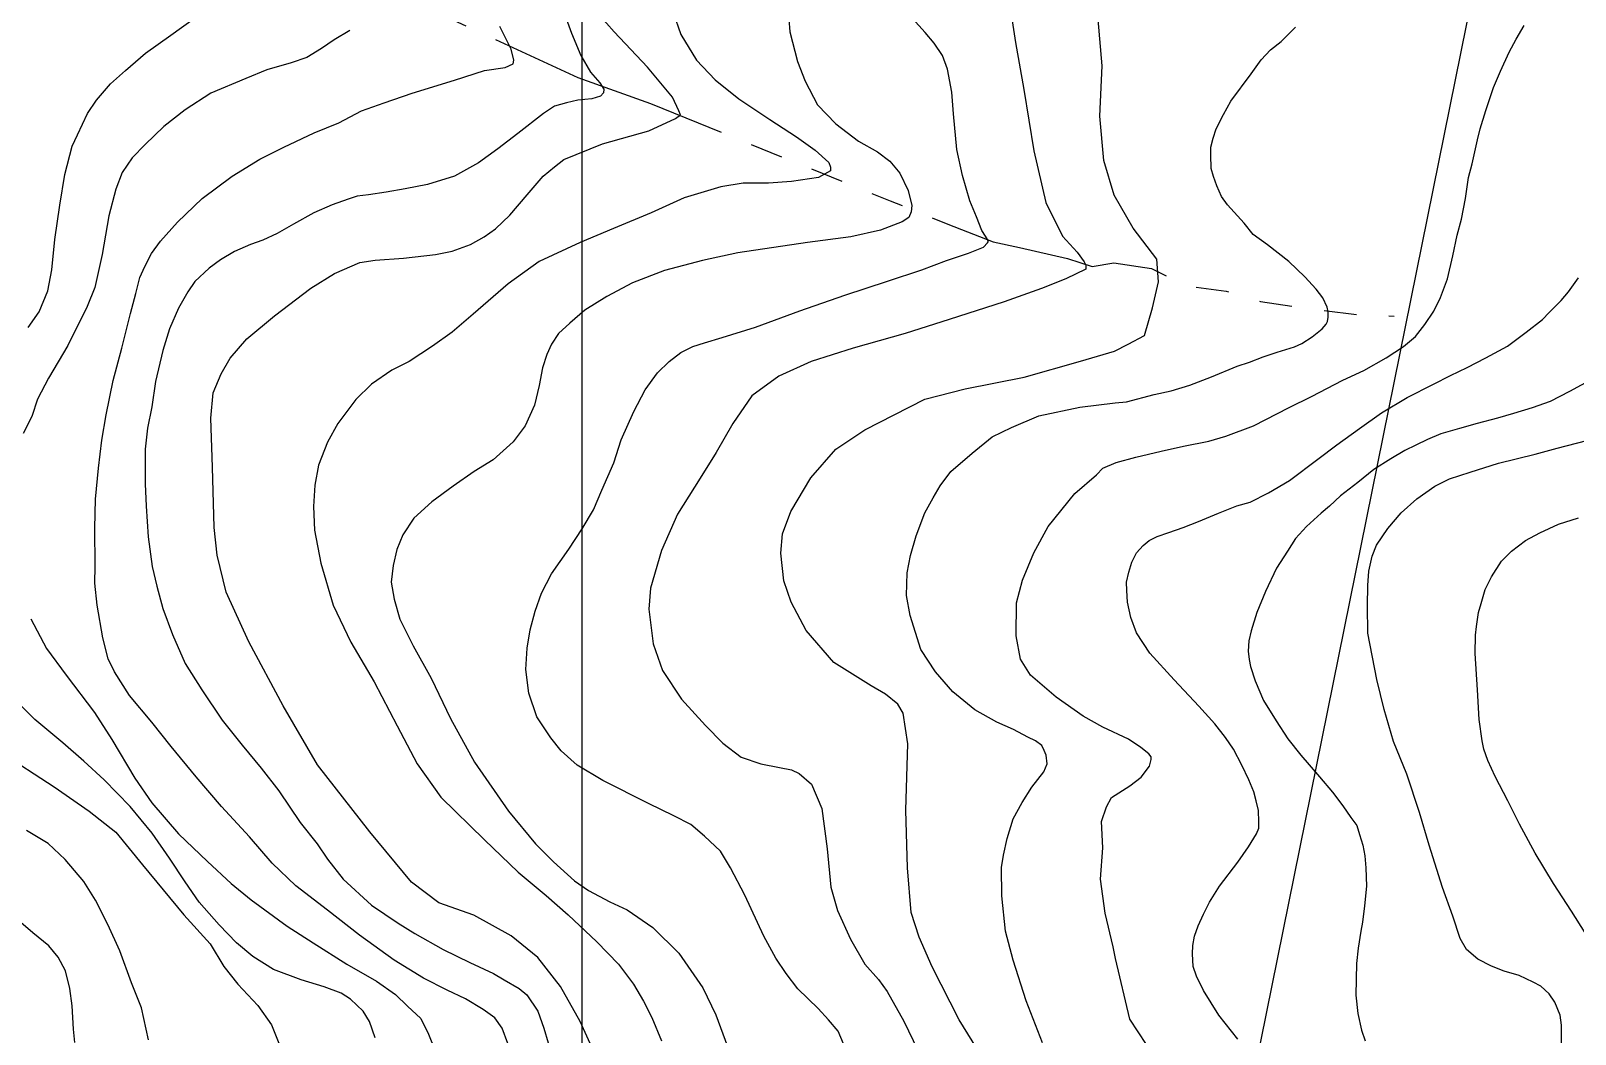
# Model space of a CAD drawing. Header units: millimetres. Extents: x 548366 to 1117317, y 7446967 to 14899125.
# Drawn here: x 554190.8 to 554665.2, y 7456425.4 to 7456733.6 of the extents above; entities that cross this region are included whole.
import ezdxf

# ---------------------------------------------------------------- set-up
doc = ezdxf.new("R2010")
doc.units = ezdxf.units.MM
doc.header["$MEASUREMENT"] = 0
doc.linetypes.add('RIO_PERIODICO', pattern=[5.8, 3, -0.4, 0.4, -0.4, 0.4, -0.4, 0.4, -0.4])
for name, color, linetype in [('CURVA_INTERMEDIÁRIA', 32, 'Continuous'), ('CURVA_MESTRA', 36, 'Continuous'), ('MALHA_TM', 8, 'Continuous'), ('RADIAIS', 222, 'Continuous'), ('RIO_PERIÓDICO', 4, 'RIO_PERIODICO')]:
    doc.layers.add(name, color=color, linetype=linetype)

msp = doc.modelspace()

# ---------------------------------------------------------------- linework, layer by layer
at = {"layer": 'CURVA_INTERMEDIÁRIA'}
for points, elevation in [([(554354.49, 7456739.35), (554356.88, 7456732.98), (554359.73, 7456726.05), (554362.68, 7456720.93), (554365.53, 7456717.66), (554366.78, 7456715.73), (554366.67, 7456714.59), (554365.76, 7456713.57), (554363.14, 7456712.77), (554358.82, 7456712.32), (554355.29, 7456711.52), (554351.65, 7456710.5), (554348.23, 7456708.22), (554340.38, 7456702.09), (554334.24, 7456697.43), (554328.32, 7456693.11), (554320.93, 7456689.01), (554312.62, 7456686.4), (554305.76, 7456685.08), (554299.97, 7456684.12), (554294.55, 7456683.28), (554291.03, 7456682.82), (554288.3, 7456681.91), (554283.29, 7456680.21), (554277.71, 7456677.71), (554271.46, 7456674.3), (554266.45, 7456671.34), (554262.01, 7456669.29), (554258.26, 7456668.04), (554253.36, 7456665.88), (554248.99, 7456663.28), (554245.57, 7456660.78), (554241.14, 7456656.68), (554238.97, 7456653.5), (554236.13, 7456648.42), (554233.4, 7456642.05), (554231.35, 7456635.46), (554229.07, 7456625.91), (554227.94, 7456618.18), (554226.56, 7456611.6), (554225.88, 7456605.12), (554225.88, 7456594.44), (554226.22, 7456587.62), (554226.79, 7456578.18), (554228.04, 7456569.09), (554229.52, 7456563.06), (554231.34, 7456556.14), (554234.3, 7456548.18), (554238.17, 7456539.31), (554243.29, 7456531.13), (554249.5, 7456521.84), (554255.65, 7456514.22), (554261.56, 7456507.06), (554266.91, 7456500.12), (554273.51, 7456490.46), (554278.74, 7456483.87), (554281.93, 7456479.12), (554286.71, 7456472.98), (554295.47, 7456465.02), (554303.66, 7456459.45), (554308.78, 7456456.27), (554317.48, 7456451.36), (554325.64, 7456447.4), (554332.88, 7456444.03), (554336.18, 7456442.02), (554340.78, 7456439.36), (554343.12, 7456437.47), (554346.53, 7456432.47), (554348.35, 7456427.24), (554349.72, 7456422.69)], 190), ([(554388.14, 7456739.34), (554390.42, 7456732.52), (554395.31, 7456724.67), (554401, 7456718.58), (554408.29, 7456712.78), (554417.85, 7456706.42), (554426.04, 7456701.07), (554431.73, 7456696.98), (554435.94, 7456693.23), (554436.4, 7456691.75), (554436.4, 7456690.61), (554432.75, 7456688.57), (554424.45, 7456687.32), (554417.39, 7456686.86), (554409.65, 7456686.84), (554402.71, 7456685.71), (554391.52, 7456682.32), (554381.35, 7456677.71), (554369.74, 7456672.93), (554359.5, 7456668.61), (554346.98, 7456662.81), (554337.42, 7456655.88), (554326.62, 7456646.61), (554320.24, 7456641.04), (554314.21, 7456636.72), (554307.04, 7456632.05), (554301.72, 7456629.44), (554295.46, 7456625.12), (554290.57, 7456620.37), (554285.11, 7456612.98), (554281.92, 7456607.29), (554279.19, 7456600.24), (554278.05, 7456594.11), (554277.6, 7456587.51), (554277.94, 7456580.24), (554279.88, 7456570.13), (554283.63, 7456557.17), (554289.09, 7456545.81), (554296.26, 7456533.64), (554303.32, 7456520.12), (554309.44, 7456508.46), (554316.72, 7456498.23), (554330.15, 7456485.07), (554340.5, 7456475.18), (554349.04, 7456468.02), (554355.86, 7456461.99), (554364.62, 7456453.7), (554371.34, 7456446.87), (554375.89, 7456440.77), (554378.96, 7456435.54), (554381.58, 7456430.53), (554384.54, 7456423.37)], 210), ([(554423.31, 7456741.16), (554423.99, 7456733.31), (554426.26, 7456724.22), (554428.66, 7456718.24), (554432.41, 7456710.97), (554438.1, 7456705.05), (554445.04, 7456699.71), (554450.85, 7456696.53), (554454.72, 7456693.57), (554457.79, 7456689.93), (554460.29, 7456684.59), (554461.43, 7456679.96), (554461.21, 7456678.03), (554460.52, 7456676.33), (554458.47, 7456674.96), (554451.76, 7456672.46), (554442.66, 7456670.41), (554429.34, 7456668.59), (554407.95, 7456665.41), (554397.14, 7456663.14), (554385.44, 7456660.02), (554375.66, 7456656.27), (554367.69, 7456652.06), (554360.98, 7456647.86), (554356.31, 7456643.88), (554352.9, 7456640.69), (554350.74, 7456637.4), (554349.26, 7456634.21), (554348.01, 7456630.12), (554346.98, 7456624.67), (554345.5, 7456618.64), (554342.66, 7456612.3), (554338.91, 7456607.41), (554332.76, 7456601.84), (554326.96, 7456598.31), (554320.47, 7456593.77), (554313.99, 7456588.99), (554308.41, 7456583.88), (554305, 7456578.76), (554303.18, 7456574.33), (554302.06, 7456569.34), (554301.5, 7456564.22), (554302.41, 7456558.99), (554304.11, 7456552.85), (554308.18, 7456544.69), (554313.76, 7456534.8), (554319.68, 7456522.33), (554327.07, 7456508.91), (554337.54, 7456493.91), (554345.85, 7456483.82), (554351.31, 7456478.36), (554357.8, 7456472.45), (554362.12, 7456469.5), (554368.69, 7456466.08), (554373.93, 7456463.55), (554381.81, 7456458.13), (554389.89, 7456450.29), (554397.26, 7456439.59), (554401.24, 7456431.29), (554404.77, 7456421.63)], 220), ([(554491.32, 7456742.78), (554493.25, 7456730.05), (554495.87, 7456715.61), (554498.94, 7456696.77), (554502.58, 7456680.96), (554507.7, 7456670.62), (554512.26, 7456665.66), (554514.42, 7456662.71), (554514.87, 7456661.68), (554514.87, 7456660.43), (554508.73, 7456657.48), (554501.24, 7456654.46), (554489.84, 7456650.43), (554472.88, 7456644.97), (554459.38, 7456640.66), (554443.45, 7456636.12), (554430.48, 7456632.02), (554420.58, 7456627.59), (554412.27, 7456621.56), (554406.47, 7456613.04), (554401.35, 7456604.05), (554396.45, 7456596.24), (554389.43, 7456585.13), (554384.53, 7456573.99), (554381.12, 7456562.42), (554380.66, 7456555.94), (554381.92, 7456545.26), (554384.87, 7456537.07), (554390.68, 7456528.32), (554398.05, 7456520.25), (554403.34, 7456514.78), (554409.02, 7456510.53), (554415.05, 7456508.4), (554420.73, 7456507.34), (554424.46, 7456506.63), (554426.84, 7456505.47), (554430.6, 7456502.17), (554433.78, 7456494.67), (554435.38, 7456482.27), (554436.52, 7456470.49), (554438.56, 7456463.32), (554442.55, 7456454.57), (554446.98, 7456446.84), (554451.2, 7456442.18), (554453.81, 7456438.46), (554458.94, 7456429.36), (554465.99, 7456414.7)], 240), ([(554189.93, 7456642.51), (554193.35, 7456647.28), (554195.96, 7456653.73), (554197.21, 7456660.21), (554198.13, 7456669.53), (554199.72, 7456680.1), (554201.2, 7456689.54), (554203.47, 7456698.26), (554205.07, 7456701.67), (554208.14, 7456708.27), (554210.98, 7456712.36), (554215.19, 7456717.36), (554219.86, 7456721.45), (554226, 7456726.8), (554233.74, 7456732.37), (554241.03, 7456737.56)], 160), ([(554337.31, 7456422.46), (554335.61, 7456427.24), (554333.33, 7456430.42), (554329.69, 7456432.92), (554324.34, 7456436.22), (554318.66, 7456438.88), (554311.37, 7456442.58), (554302.41, 7456448.09), (554291.72, 7456455.82), (554281.93, 7456463.43), (554272.15, 7456470.94), (554264.86, 7456477.87), (554257.92, 7456486.03), (554249.39, 7456495.35), (554241.59, 7456504.45), (554233.85, 7456513.73), (554227.93, 7456521.24), (554221.1, 7456529.42), (554216.44, 7456536.7), (554214.5, 7456540.68), (554212.91, 7456547.16), (554211.09, 7456557.16), (554210.4, 7456563.97), (554210.52, 7456569.2), (554210.4, 7456580.8), (554210.63, 7456589.78), (554211.54, 7456599.33), (554212.57, 7456607.85), (554213.94, 7456615.68), (554216.1, 7456626.25), (554218.72, 7456636.14), (554221.34, 7456646.83), (554223.04, 7456652.93), (554224.3, 7456657.82), (554225.77, 7456661.23), (554227.82, 7456665.21), (554230.55, 7456669.07), (554235.79, 7456674.87), (554243.41, 7456682.15), (554252.57, 7456688.96), (554261.1, 7456694.19), (554268.5, 7456697.94), (554277.83, 7456702.37), (554285.34, 7456705.44), (554292.39, 7456709.05), (554299.33, 7456711.55), (554307.95, 7456714.48), (554320.93, 7456718.46), (554330.14, 7456721.5), (554336.51, 7456722.41), (554338.9, 7456723.54), (554339.13, 7456724.68), (554338.33, 7456727.98), (554334.81, 7456735.03)], 180), ([(554440.39, 7456422.43), (554438.79, 7456426.29), (554435.83, 7456429.82), (554432.65, 7456433.23), (554426.39, 7456439.25), (554422.86, 7456444), (554419.67, 7456448.77), (554415.92, 7456455.48), (554410.11, 7456468.1), (554405.68, 7456476.51), (554402.6, 7456481.59), (554397.71, 7456486.25), (554393.5, 7456489.78), (554388.31, 7456492.5), (554380.57, 7456496.25), (554366.54, 7456503.31), (554358.59, 7456508), (554353.7, 7456512.44), (554350.51, 7456516.42), (554346.19, 7456522.9), (554343.8, 7456530.14), (554342.89, 7456537.41), (554343.23, 7456544.01), (554344.14, 7456549.58), (554345.73, 7456555.37), (554347.67, 7456560.83), (554350.74, 7456566.86), (554356.09, 7456574.44), (554360.18, 7456580.69), (554363.6, 7456586.49), (554366.21, 7456592.52), (554369.86, 7456600.93), (554372.13, 7456607.98), (554376, 7456616.73), (554379.53, 7456623.32), (554383.25, 7456628.61), (554386.89, 7456632.02), (554390.42, 7456634.87), (554394.18, 7456636.69), (554397.71, 7456637.82), (554403.17, 7456639.41), (554413.41, 7456642.6), (554427.07, 7456647.67), (554440.84, 7456652.45), (554453.92, 7456656.77), (554464.51, 7456660.18), (554472.09, 7456663.05), (554478.8, 7456665.32), (554483.47, 7456667.14), (554484.72, 7456668.5), (554484.95, 7456669.07), (554484.03, 7456670.62), (554482.9, 7456672.32), (554481.3, 7456676.53), (554479.25, 7456681.42), (554476.98, 7456689.26), (554475.27, 7456697.22), (554474.25, 7456708.13), (554473.68, 7456714.81), (554472.42, 7456721.86), (554470.83, 7456726.07), (554468.33, 7456729.82), (554465.48, 7456733.12), (554461.66, 7456737.41)], 230), ([(554501.57, 7456422.66), (554496.56, 7456435.6), (554492.57, 7456448.11), (554490.18, 7456456.97), (554489.05, 7456467.89), (554488.93, 7456476.62), (554489.61, 7456480.37), (554490.75, 7456485.48), (554492.57, 7456491.51), (554495.3, 7456496.51), (554498.26, 7456501.29), (554502.02, 7456505.95), (554503.04, 7456508.45), (554502.7, 7456511.06), (554502.13, 7456512.54), (554501.33, 7456514.02), (554499.4, 7456515.5), (554497.03, 7456516.65), (554492.69, 7456519.02), (554487.55, 7456521.27), (554480.83, 7456525.01), (554474.02, 7456530.59), (554468.72, 7456536.7), (554464.17, 7456543.52), (554460.87, 7456553.98), (554459.84, 7456560.19), (554459.95, 7456567.13), (554460.98, 7456572.47), (554462.8, 7456578.5), (554465.42, 7456585.55), (554468.03, 7456590.21), (554470.15, 7456593.89), (554473.45, 7456598.21), (554479.94, 7456603.9), (554486.08, 7456608.9), (554492, 7456611.74), (554500.42, 7456615.38), (554513.05, 7456617.99), (554523.85, 7456619.34), (554527.38, 7456619.68), (554535.91, 7456621.92), (554541.12, 7456623.07), (554546.83, 7456624.81), (554553.54, 7456627.37), (554561.36, 7456630.58), (554565.17, 7456631.9), (554569.39, 7456633.47), (554573.62, 7456634.88), (554579, 7456636.53), (554581.23, 7456637.61), (554584.38, 7456639.59), (554587.52, 7456642.07), (554588.76, 7456643.56), (554589.18, 7456644.39), (554589.34, 7456645.63), (554589.34, 7456647.28), (554589.01, 7456648.77), (554587.69, 7456651.58), (554585.62, 7456654.31), (554582.14, 7456658.04), (554577.26, 7456662.8), (554570.72, 7456667.93), (554566.33, 7456671.07), (554563.52, 7456674.55), (554558.39, 7456680.17), (554556.56, 7456682.79), (554555.16, 7456686.01), (554554.16, 7456688.91), (554553.42, 7456691.39), (554553.33, 7456695.52), (554553.33, 7456697.92), (554554, 7456700.73), (554554.91, 7456703.55), (554557.14, 7456707.93), (554559.46, 7456712.07), (554565.68, 7456720.48), (554568.75, 7456724.7), (554571.64, 7456727.85), (554574.87, 7456730.41), (554579.26, 7456734.79)], 260), ([(554536.09, 7456418.3), (554528.43, 7456429.94), (554523.98, 7456448.67), (554523.3, 7456452.2), (554520.8, 7456462.55), (554519.43, 7456473.01), (554520.11, 7456482.64), (554519.73, 7456490.74), (554521.25, 7456495.19), (554522.81, 7456498.06), (554528.37, 7456501.72), (554531.92, 7456504.32), (554534.4, 7456507.74), (554534.99, 7456509.75), (554534.99, 7456510.58), (554534.28, 7456511.52), (554531.8, 7456513.41), (554528.02, 7456516.01), (554520.13, 7456519.74), (554514.04, 7456523.08), (554505.81, 7456528.87), (554497.92, 7456535.71), (554494.85, 7456540.59), (554493.48, 7456547.76), (554493.6, 7456557.88), (554495.42, 7456564.9), (554498.94, 7456573.31), (554503.27, 7456581.39), (554511.46, 7456591.5), (554518.18, 7456597.19), (554520.13, 7456599.33), (554524.17, 7456601.06), (554530.21, 7456602.71), (554538.08, 7456604.53), (554544.86, 7456606.02), (554552.7, 7456607.54), (554557.91, 7456609.11), (554566.44, 7456612.34), (554577.37, 7456617.96), (554584.24, 7456621.27), (554593.84, 7456626.31), (554600.34, 7456629.27), (554607.21, 7456633.16), (554612.51, 7456636.63), (554616.15, 7456639.78), (554619.05, 7456643.41), (554621.78, 7456647.55), (554623.85, 7456651.77), (554626, 7456657.47), (554627.59, 7456664.49), (554628.99, 7456670.86), (554630.32, 7456675.82), (554631.56, 7456682.11), (554632.47, 7456688.64), (554633.55, 7456692.78), (554635.21, 7456700.21), (554636.04, 7456703.6), (554637.78, 7456709.23), (554640.1, 7456716.26), (554642.25, 7456721.3), (554644.9, 7456727.09), (554647.05, 7456731.06), (554649.54, 7456735.35)], 270), ([(554288.75, 7456733.72), (554283.97, 7456730.88), (554280.1, 7456728.26), (554275.55, 7456725.42), (554270.77, 7456723.83), (554263.26, 7456721.67), (554256.78, 7456719.06), (554246.03, 7456714.52), (554238.18, 7456709.4), (554231.58, 7456704.29), (554225.89, 7456698.72), (554221.91, 7456694.65), (554218.83, 7456690.11), (554216.9, 7456684.99), (554214.74, 7456676.8), (554212.69, 7456664.98), (554210.41, 7456654.75), (554208.02, 7456648.99), (554202.11, 7456636.94), (554196.19, 7456626.93), (554192.78, 7456620.45), (554191.07, 7456615.11), (554188.44, 7456609.9)], 170), ([(554561.61, 7456423.82), (554555.74, 7456431.18), (554551.08, 7456438.76), (554548.85, 7456443.23), (554547.85, 7456446.21), (554547.69, 7456450.01), (554547.77, 7456452.66), (554548.27, 7456455.47), (554549.43, 7456458.7), (554551.08, 7456462.25), (554552.9, 7456465.89), (554555.97, 7456470.85), (554561.54, 7456478.2), (554564.85, 7456482.92), (554567.34, 7456486.89), (554568.08, 7456488.71), (554568.08, 7456490.61), (554567.91, 7456494.08), (554567.25, 7456497.06), (554566.51, 7456499.79), (554564.93, 7456503.51), (554562.86, 7456507.98), (554560.28, 7456512.93), (554557.8, 7456516.49), (554554.57, 7456520.71), (554549.6, 7456526.16), (554541.99, 7456534.27), (554534.54, 7456542.46), (554530.46, 7456548.73), (554528.72, 7456553.44), (554527.73, 7456558.15), (554527.48, 7456561.71), (554527.4, 7456564.27), (554528.06, 7456567.33), (554528.97, 7456570.39), (554530.46, 7456573.29), (554532.53, 7456575.52), (554534.35, 7456577.01), (554536.83, 7456578.25), (554540.39, 7456579.49), (554544.78, 7456581.06), (554549.55, 7456582.93), (554555.68, 7456585.41), (554561.31, 7456587.73), (554565.36, 7456588.88), (554570.99, 7456591.7), (554577.45, 7456595.5), (554586.14, 7456602.03), (554591.97, 7456606.48), (554599.01, 7456611.44), (554605.72, 7456616.32), (554613.66, 7456621.04), (554621.69, 7456625.09), (554626.91, 7456627.74), (554632.04, 7456630.22), (554637.75, 7456633.2), (554644.42, 7456636.82), (554650.14, 7456641.04), (554655.19, 7456644.92), (554657.26, 7456647.07), (554660.9, 7456650.79), (554663.22, 7456653.44), (554666.2, 7456657.74)], 280), ([(554670.61, 7456626.71), (554663.45, 7456622.86), (554657.5, 7456619.72), (554652.03, 7456617.79), (554646.32, 7456616.1), (554641.33, 7456614.66), (554635.14, 7456613.05), (554629.67, 7456611.52), (554623.96, 7456609.84), (554619.85, 7456608.07), (554616.23, 7456606.38), (554612.94, 7456604.69), (554608.55, 7456602.15), (554603.4, 7456598.85), (554598.42, 7456594.92), (554593.11, 7456590.82), (554589.73, 7456587.6), (554587.15, 7456585.43), (554582.73, 7456581.33), (554579.27, 7456577.64), (554576.85, 7456573.8), (554573.47, 7456568.58), (554570.09, 7456561.35), (554567.43, 7456554.92), (554565.67, 7456549.29), (554564.94, 7456546.24), (554564.78, 7456543.1), (554565.1, 7456540.53), (554565.43, 7456538.38), (554566.96, 7456533.96), (554569.46, 7456527.85), (554573.32, 7456521.66), (554576.94, 7456516.11), (554580.96, 7456511.05), (554586.69, 7456504.48), (554590.71, 7456499.74), (554593.85, 7456495.48), (554596.26, 7456491.94), (554598.11, 7456489.45), (554599, 7456486.72), (554599.96, 7456483.42), (554600.61, 7456480.13), (554600.93, 7456476.43), (554601.09, 7456470.82), (554600.52, 7456464.79), (554599.88, 7456459.8), (554599.4, 7456457.07), (554598.59, 7456451.77), (554598.03, 7456447.11), (554597.87, 7456437.32), (554598.43, 7456431.69), (554599.56, 7456426.55), (554600.68, 7456423.33)], 290), ([(554668.31, 7456456.53), (554664.12, 7456463.12), (554658.55, 7456471.69), (554652.92, 7456480.94), (554648.09, 7456489.86), (554644.54, 7456497.07), (554640.68, 7456504.55), (554638.43, 7456509.45), (554637.14, 7456512.99), (554636.66, 7456515.48), (554635.77, 7456522.07), (554635.21, 7456531.22), (554634.48, 7456542.31), (554634.64, 7456548.02), (554634.88, 7456550.59), (554635.53, 7456554.93), (554636.33, 7456557.74), (554637.55, 7456561.99), (554639.56, 7456565.93), (554642.61, 7456570.67), (554645.67, 7456573.81), (554649.93, 7456577.02), (554654.36, 7456579.44), (554660.15, 7456582.09), (554666.27, 7456584.02)], 310), ([(554190.72, 7456552.95), (554195.61, 7456543.86), (554201.64, 7456535.67), (554210.29, 7456524.19), (554215.64, 7456515.93), (554222.7, 7456503.99), (554227.93, 7456496.49), (554236.12, 7456486.94), (554245.07, 7456478.44), (554252.35, 7456471.62), (554258.49, 7456466.62), (554269.49, 7456458.52), (554277.49, 7456453.43), (554287.85, 7456446.84), (554296.95, 7456441.61), (554302.75, 7456437.51), (554306.51, 7456433.99), (554310.57, 7456430.19), (554312.96, 7456425.42), (554314.9, 7456420.53)], 170), ([(554296.5, 7456424.24), (554294.79, 7456429.24), (554292.86, 7456432.42), (554288.99, 7456436.15), (554286.14, 7456437.97), (554280.85, 7456439.91), (554273.79, 7456442.1), (554265.31, 7456445.21), (554258.95, 7456449.22), (554253.94, 7456453.43), (554248.59, 7456459), (554242.45, 7456465.93), (554238.17, 7456472.16), (554233.39, 7456479.44), (554228.05, 7456487.17), (554221.33, 7456495.35), (554213.25, 7456503.54), (554207, 7456509.22), (554200.62, 7456514.87), (554191.97, 7456522.03), (554184.92, 7456529.08)], 160), ([(554226.91, 7456423.65), (554224.75, 7456433.42), (554221.67, 7456441.15), (554218.15, 7456450.93), (554214.39, 7456459.11), (554210.64, 7456466.5), (554207, 7456472.27), (554201.31, 7456479.09), (554196.07, 7456483.98), (554189.47, 7456487.96)], 140), ([(554204.26, 7456422.78), (554203.92, 7456426.94), (554203.47, 7456434.1), (554202.79, 7456439.45), (554201.42, 7456444.79), (554199.14, 7456449), (554196.3, 7456452.52), (554191.41, 7456456.5), (554186.97, 7456460.25)], 130)]:
    msp.add_lwpolyline(points, dxfattribs=dict(at, elevation=elevation))
at = {"layer": 'CURVA_MESTRA'}
for points, elevation in [([(554364.17, 7456419.17), (554359.5, 7456429.28), (554353.47, 7456439.97), (554346.53, 7456448.92), (554338.3, 7456455.63), (554326.88, 7456461.96), (554316.09, 7456465.76), (554307.76, 7456472.07), (554294.9, 7456487.51), (554278.86, 7456508.08), (554268.27, 7456526.25), (554257.69, 7456545.92), (554250.75, 7456561.15), (554248.02, 7456572.52), (554247.11, 7456581.03), (554246.54, 7456599.56), (554246.03, 7456614.66), (554246.82, 7456622.39), (554249.21, 7456628.3), (554252, 7456633.08), (554257.12, 7456638.99), (554265.65, 7456646.04), (554276.8, 7456654.56), (554284.09, 7456659.11), (554291.85, 7456662.49), (554296.6, 7456663.2), (554305.27, 7456663.84), (554315.12, 7456664.97), (554320.24, 7456666), (554325.79, 7456668.05), (554330.02, 7456670.37), (554333.56, 7456672.82), (554337.88, 7456677.02), (554343.23, 7456683.28), (554348.12, 7456688.96), (554351.65, 7456691.92), (554354.49, 7456694.08), (554366.44, 7456698.96), (554380.66, 7456702.94), (554388.83, 7456706.76), (554390.31, 7456707.9), (554389.85, 7456709.03), (554387.92, 7456713.24), (554380.21, 7456722.52), (554369.97, 7456733.32), (554362.93, 7456741.33)], 200), ([(554486.66, 7456412.54), (554476.02, 7456429.75), (554467.7, 7456446.04), (554463.71, 7456455.14), (554461.21, 7456462.76), (554460.07, 7456476.51), (554459.62, 7456494.21), (554460.18, 7456514.53), (554458.77, 7456524.03), (554457.11, 7456526.8), (554453.36, 7456529.87), (554448.9, 7456532.45), (554437.49, 7456539.57), (554428.94, 7456549.37), (554424.34, 7456558.07), (554422.06, 7456564.63), (554421.15, 7456573.16), (554421.72, 7456579.07), (554424.22, 7456586), (554430.37, 7456596.32), (554438.1, 7456605.08), (554446.98, 7456611.1), (554455.97, 7456615.65), (554465.44, 7456620.48), (554477.79, 7456623.64), (554495.98, 7456627.28), (554513.21, 7456632.21), (554523.66, 7456635.21), (554527.87, 7456637.36), (554532.94, 7456640.03), (554535.34, 7456648.55), (554537.21, 7456656.54), (554536.67, 7456663.46), (554529.47, 7456673.05), (554523.64, 7456683.12), (554520.45, 7456693.81), (554519.2, 7456707.45), (554519.88, 7456722.88), (554518.63, 7456737.1)], 250), ([(554660.99, 7456414.72), (554660.99, 7456428.14), (554660.59, 7456431.25), (554658.98, 7456435.19), (554657.21, 7456437.76), (554654.64, 7456440.09), (554652.3, 7456441.38), (554648.04, 7456443.39), (554643.38, 7456444.75), (554639.51, 7456446.28), (554635.33, 7456448.37), (554631.79, 7456451.42), (554629.86, 7456454.8), (554627.66, 7456461.68), (554624.44, 7456470.44), (554620.42, 7456483.46), (554617.35, 7456493.48), (554613.49, 7456505.3), (554609.39, 7456515.34), (554606.55, 7456525.13), (554604.3, 7456534.3), (554601.56, 7456548.6), (554601.4, 7456556.94), (554601.48, 7456563.21), (554601.8, 7456567.63), (554602.85, 7456572.29), (554604.22, 7456575.67), (554607.68, 7456580.73), (554611.72, 7456585.53), (554616.63, 7456589.87), (554622.1, 7456593.73), (554626.6, 7456595.98), (554632.95, 7456598.07), (554641.64, 7456600.8), (554652.98, 7456603.61), (554659.66, 7456605.38), (554672.02, 7456608.64)], 300), ([(554181.16, 7456512.26), (554197.89, 7456501.38), (554208.7, 7456493.87), (554216.89, 7456487.39), (554225.09, 7456477.39), (554237.8, 7456462.03), (554245.82, 7456453.15), (554250.07, 7456446.15), (554254.4, 7456440.7), (554260.54, 7456434.13), (554264.75, 7456428.22), (554267.6, 7456421.05)], 150)]:
    msp.add_lwpolyline(points, dxfattribs=dict(at, elevation=elevation))
at = {"layer": 'MALHA_TM'}
msp.add_lwpolyline([(554360, 7460415), (554360, 7450410)], dxfattribs=at)
at = {"layer": 'RADIAIS', "linetype": 'Continuous', "ltscale": 2.5}
msp.add_lwpolyline([(555356.57, 7460311.34), (553370.87, 7450514.17)], dxfattribs=at)
for radius in [4998.2, 3998.56, 2998.91, 1999.28]:
    msp.add_circle((554363.71, 7455412.75), radius, dxfattribs=at)
at = {"layer": 'RIO_PERIÓDICO', "ltscale": 25, "flags": 128}
msp.add_lwpolyline([(554200.38, 7456788.37), (554277.52, 7456756.74), (554358.86, 7456719.33), (554381.12, 7456711.38), (554425.61, 7456693.26), (554454.76, 7456681.45), (554472.5, 7456674.27), (554486.44, 7456668.79), (554494.47, 7456667.1), (554509.26, 7456663.73), (554516.86, 7456661.2), (554523.54, 7456662.38), (554535.06, 7456660.63), (554545.53, 7456655.4), (554558.02, 7456653.63), (554568.55, 7456650.48), (554583.03, 7456648.38), (554598.04, 7456646.54), (554609.62, 7456646.01)], dxfattribs=at)

doc.saveas('drawing.dxf')
